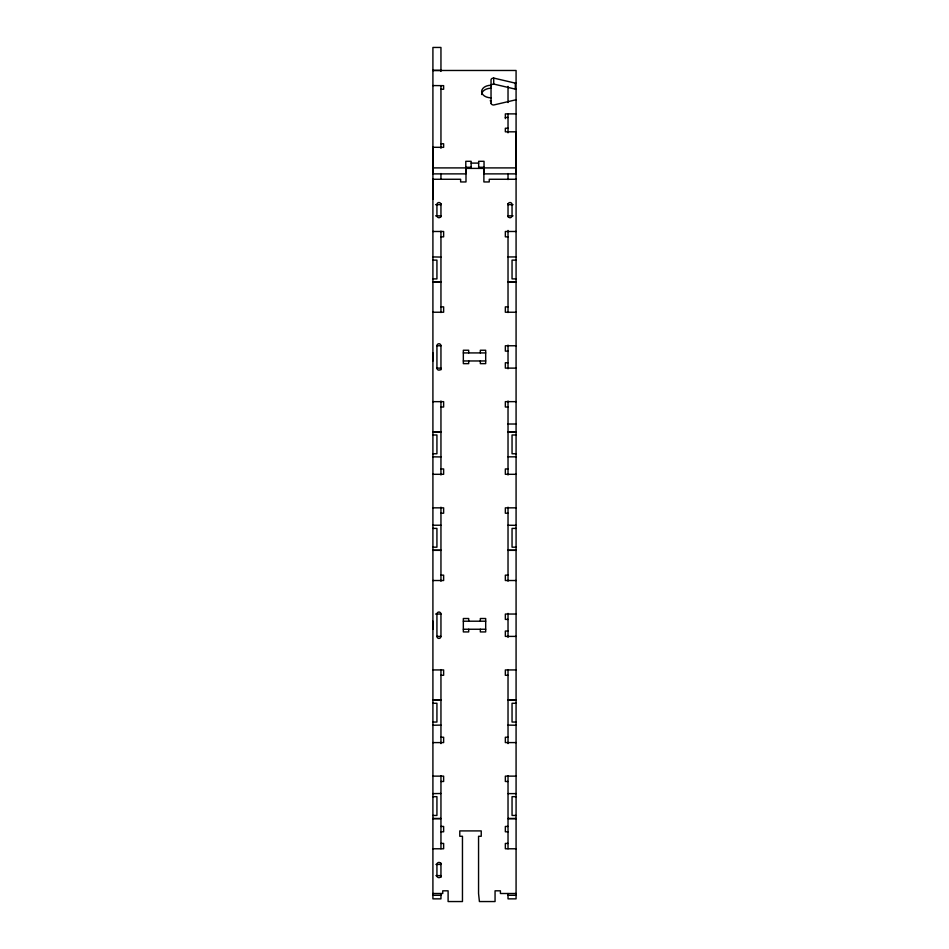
<?xml version="1.0" encoding="UTF-8"?>
<svg xmlns="http://www.w3.org/2000/svg" width="949" height="949" viewBox="0 0 949 949"><rect width="100%" height="100%" fill="white"/><g stroke="black" fill="none" stroke-linecap="round" stroke-linejoin="round"><path stroke-width="1.42" d="M432.91 199.29L432.91 147.344M440.953 178.685L440.953 173.525M432.91 70.416L440.953 70.416M432.91 70.475L516.078 70.475L516.078 898.857L508.023 898.869L508.023 893.531M432.91 85.576L443.634 85.647L443.634 89.242L440.953 89.242M516.078 113.88L505.343 113.88L505.343 118.661M505.343 117.462L508.023 117.462M508.023 128.234L505.343 128.234L505.343 131.828L516.078 131.828L516.078 173.881L484.037 173.881L484.037 161.306L478.664 161.306L478.664 168.412M440.953 143.762L443.634 143.762L443.634 147.344L432.91 147.285M471.155 163.098L478.664 163.098M465.793 167.285L471.155 167.285M478.664 167.285L484.037 167.285M432.91 167.902L465.793 167.902M484.037 167.902L516.078 167.902M516.078 179.266L489.245 179.266L489.245 181.947L483.883 181.947L483.883 168.4L465.995 168.4L465.995 181.947L460.633 181.947L460.633 179.266L432.91 179.266L432.91 898.857L440.953 898.869L440.953 893.531M435.591 204.652L440.953 204.652M508.023 204.652L513.053 204.652M435.591 215.838L440.953 215.838M508.023 215.838L513.053 215.838M432.91 231.485L443.634 231.485L443.634 236.847L440.953 236.847M516.078 231.485L505.343 231.485L505.343 236.847L508.023 236.847M432.91 256.942L440.953 257.06M508.023 256.942L516.078 256.942M432.91 260.121L436.931 260.121L436.931 278.899L432.91 278.899M516.078 260.121L512.045 260.121L512.045 278.899L516.078 278.899M440.953 306.859L443.634 306.859L443.634 312.233L432.91 312.233M508.023 306.859L505.343 306.859L505.343 312.233L516.078 312.233M436.931 368.117L440.953 368.117A2.017 2.017 0 0 1 438.948 370.134A2.017 2.017 0 0 1 436.931 368.117L436.931 345.768L440.953 345.768L440.953 369.802M516.078 345.768L505.343 345.768L505.343 351.13L508.023 351.13M463.337 352.921L485.686 352.921M463.337 360.964L485.686 360.964M508.023 362.755L505.343 362.755L505.343 368.117L516.078 368.117M432.91 401.652L443.634 401.652L443.634 407.026L440.953 407.026M516.078 401.652L505.343 401.652L505.343 407.026L508.023 407.026M508.023 424.013L516.078 424.013M432.91 431.819L440.953 431.819M508.023 431.819L516.078 431.819M432.91 431.925L440.953 431.925M508.023 431.925L516.078 431.925M432.91 434.986L436.931 434.986L436.931 453.764L432.91 453.764M516.078 434.986L512.045 434.986L512.045 453.764L516.078 453.764M432.91 456.837L440.953 456.943M508.023 456.837L516.078 456.837M440.953 468.948L443.634 468.948L443.634 474.31L432.91 474.31M508.023 468.948L505.343 468.948L505.343 474.31L516.078 474.31M432.91 507.845L443.634 507.845L443.634 513.219L440.953 513.219M516.078 507.845L505.343 507.845L505.343 513.219L508.023 513.219M432.91 525.224L440.953 525.224M508.023 525.224L516.078 525.331M432.91 528.403L436.931 528.403L436.931 547.182L432.91 547.182M516.078 528.403L512.045 528.403L512.045 547.182L516.078 547.182M432.91 550.242L440.953 550.242M508.023 550.242L516.078 550.242M432.91 550.349L440.953 550.349M508.023 550.349L516.078 550.349M440.953 575.141L443.634 575.141L443.634 580.515L432.91 580.515M508.023 575.141L505.343 575.141L505.343 580.515L516.078 580.515M435.591 614.039L440.953 614.039L440.953 636.399A2.017 2.017 0 0 1 438.948 638.416A2.017 2.017 0 0 1 436.931 636.399L436.931 614.039A2.017 2.017 0 0 1 438.948 612.034A2.017 2.017 0 0 1 440.953 614.039M516.078 614.039L505.343 614.039L505.343 619.412L508.023 619.412M463.337 621.204L485.686 621.204M463.337 629.246L485.686 629.246M508.023 631.038L505.343 631.038L505.343 636.399L516.078 636.399M436.931 636.399L440.953 636.399M432.91 669.935L443.634 669.935L443.634 675.297L440.953 675.297M516.078 669.935L505.343 669.935L505.343 675.297L508.023 675.297M432.91 700.089L440.953 700.089M508.023 700.089L516.078 700.089M432.91 700.208L440.953 700.208M508.023 700.208L516.078 700.208M432.91 703.268L436.931 703.268L436.931 722.047L432.91 722.047M516.078 703.268L512.045 703.268L512.045 722.047L516.078 722.047M432.91 725.226L440.953 725.107M508.023 725.107L516.078 725.226M440.953 737.231L443.634 737.231L443.634 742.592L432.91 742.592M508.023 737.231L505.343 737.231L505.343 742.592L516.078 742.592M432.91 776.128L443.634 776.128L443.634 781.49L440.953 781.49M516.078 776.128L505.343 776.128L505.343 781.49L508.023 781.49M432.91 793.613L440.953 793.506M508.023 793.613L516.078 793.613M432.91 796.674L436.931 796.674L436.931 815.452L432.91 815.452M516.078 796.674L512.045 796.674L512.045 815.452L516.078 815.452M432.91 818.524L440.953 818.524M508.023 818.524L516.078 818.524M432.91 818.631L440.953 818.631M508.023 818.631L516.078 818.631M440.953 826.437L443.634 826.437L443.634 831.799L440.953 831.799M508.023 826.437L505.343 826.437L505.343 831.799L508.023 831.799M440.953 843.424L443.634 843.424L443.634 848.786L432.91 848.786M508.023 843.424L505.343 843.424L505.343 848.786L516.078 848.786M435.923 864.432L440.953 864.432A2.017 2.017 0 0 0 438.948 862.427A2.017 2.017 0 0 0 436.931 864.432L436.931 875.951A1.518 1.518 0 0 0 437.275 876.888L438.023 877.457A2.42 2.42 0 0 0 439.862 877.445L440.621 876.9A1.518 1.518 0 0 0 440.953 875.951M435.923 875.619L440.953 875.619M432.91 893.507L442.744 893.507L442.744 890.814L448.106 890.814L448.106 901.55L462.46 901.55L462.46 836.271L459.779 836.271L459.779 830.909L481.238 830.909L481.238 836.271L478.557 836.271L478.557 893.507L479.411 901.55L495.058 901.55L495.058 890.814L500.42 890.814L500.42 893.507L516.078 893.507M432.91 895.287L440.953 895.287M508.023 895.287L516.078 895.287M491.036 103.37L491.036 79.87A2.681 1.791 0 0 1 493.717 78.079L515.307 83.132A2.693 1.803 0 0 0 516.078 83.204M491.036 85.849A2.681 1.791 0 0 1 493.717 84.058L515.307 89.111A2.693 1.803 0 0 0 516.078 89.182M515.307 83.132L515.307 89.111M512.045 215.838L512.045 204.533A2.017 2.017 0 0 0 510.04 202.528A2.017 2.017 0 0 0 508.023 204.533M508.023 86.359L508.023 102.551M508.023 113.88L508.023 132.824M508.023 173.537L508.023 179.575M508.023 203.655L508.023 216.847M508.023 230.429L508.023 312.565M508.023 345.092L508.023 368.793M508.023 400.988L508.023 474.986M508.023 507.181L508.023 581.179M508.023 613.374L508.023 637.408M508.023 669.603L508.023 743.601M508.023 775.796L508.023 848.786M493.717 78.067L493.717 84.058M480.324 352.921L480.324 350.24L485.686 350.24L485.686 363.645L480.324 363.645L480.324 360.964M480.324 621.204L480.324 618.511L485.686 618.511L485.686 631.927L480.324 631.927L480.324 629.246M471.155 168.412L471.155 161.306L465.793 161.306L465.793 173.881L432.91 173.881L432.91 47.45L440.953 47.45L440.953 71.412M468.699 352.921L468.699 350.24L463.337 350.24L463.337 363.645L468.699 363.645L468.699 360.964M468.699 621.204L468.699 618.511L463.337 618.511L463.337 631.927L468.699 631.927L468.699 629.246M440.953 85.576L440.953 148.281M440.953 203.655L440.953 216.847M440.953 231.153L440.953 312.565M440.953 400.988L440.953 474.986M440.953 507.181L440.953 581.239M440.953 669.579L440.953 743.601M440.953 775.796L440.953 848.786M440.953 863.092L440.953 877.291M436.931 215.838L436.931 204.533A2.017 2.017 0 0 1 438.948 202.528A2.017 2.017 0 0 1 440.953 204.533M432.922 352.921L432.922 360.964M432.922 621.204L432.922 629.246M436.931 345.768A2.017 2.017 0 0 1 438.948 343.752A2.017 2.017 0 0 1 440.953 345.768M512.045 215.72A2.017 2.017 0 0 1 510.04 217.724A2.017 2.017 0 0 1 508.023 215.72M440.953 215.72A2.017 2.017 0 0 1 438.948 217.724A2.017 2.017 0 0 1 436.931 215.72M516.078 99.87A2.693 1.803 0 0 0 515.307 99.942L493.717 104.995A2.681 1.791 0 0 1 491.036 103.204M491.036 97.818A9.395 6.287 0 0 1 481.641 91.531A9.395 6.287 0 0 1 491.036 85.256M491.036 100.808A9.395 6.287 0 0 1 490.194 100.784M481.641 94.52A9.395 6.287 0 0 1 491.036 88.245M440.953 281.96L432.91 281.96L440.953 282.078M516.078 281.96L508.023 281.96L516.078 282.078"/></g></svg>
